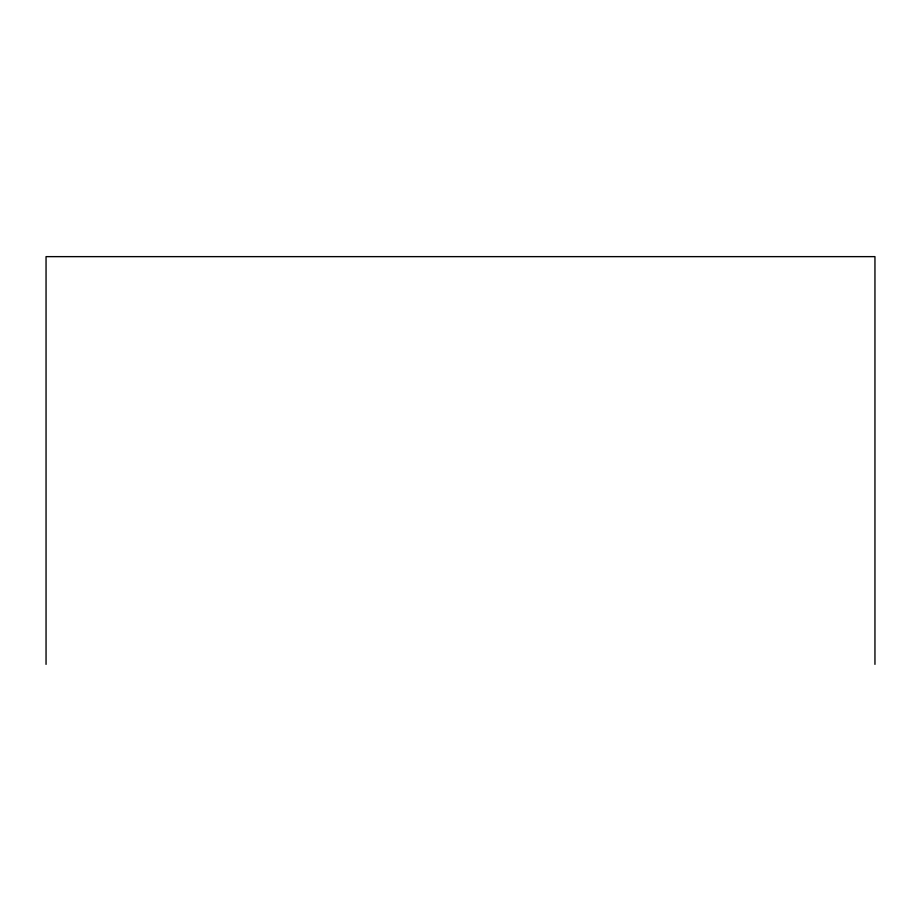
<?xml version="1.0" encoding="UTF-8"?>
<svg xmlns="http://www.w3.org/2000/svg" width="921" height="921" viewBox="0 0 921 921"><rect width="100%" height="100%" fill="white"/><g stroke="black" fill="none" stroke-linecap="round" stroke-linejoin="round"><path stroke-width="1.38" d="M874.95 664.363L874.95 256.637L46.05 256.637L46.05 664.363"/></g></svg>
